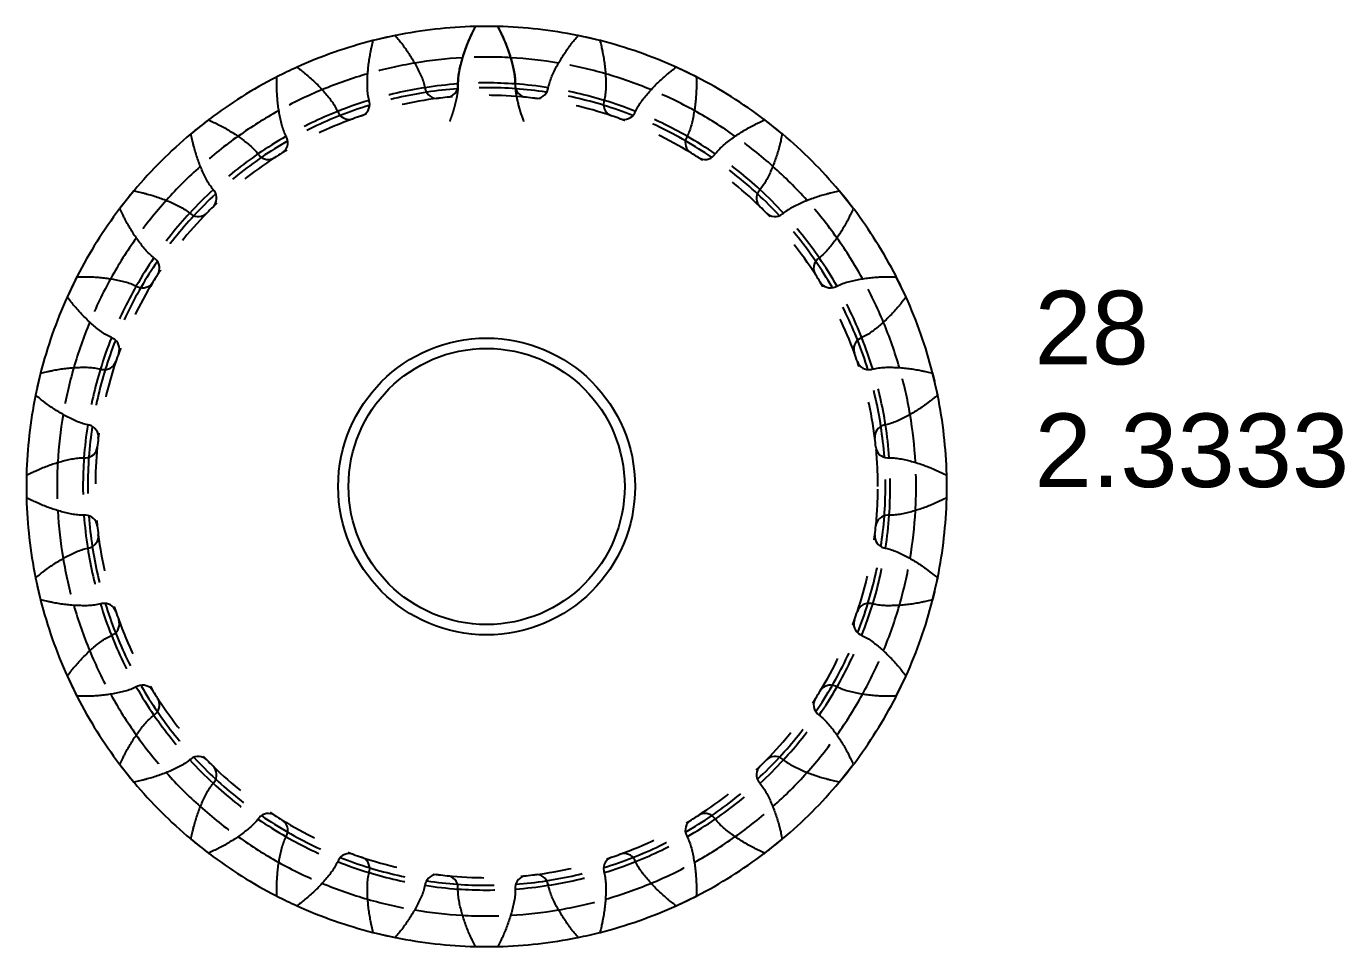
# Model space of a CAD drawing. Header units: inches. Extents: x 0.9 to 97.5, y -1.2 to 16.7.
# Drawn here: x 15.385 to 18.966, y 4.313 to 6.813 of the extents above; entities that cross this region are included whole.
import ezdxf

# ---------------------------------------------------------------- set-up
doc = ezdxf.new("R2010")
doc.units = ezdxf.units.IN
doc.header["$MEASUREMENT"] = 0
doc.linetypes.add('HIDDEN', pattern=[0.2, 0.1, -0.1])
doc.layers.add('DEFAULT_2', color=8, linetype='HIDDEN')
doc.styles.get("Standard").update_dxf_attribs({"font": 'arial.ttf'})

msp = doc.modelspace()

# ---------------------------------------------------------------- linework, layer by layer
at = {"color": 7, "linetype": 'Continuous'}
for p, q in [((16.3869, 6.7881), (16.3276, 6.7745)), ((16.9431, 6.7745), (16.8837, 6.7881)), ((17.2049, 6.6756), (17.1501, 6.7021)), ((15.88, 6.559), (15.8324, 6.521)), ((17.4383, 6.521), (17.3906, 6.559)), ((15.6773, 6.3659), (15.6393, 6.3183)), ((17.6313, 6.3183), (17.5933, 6.3659)), ((15.5227, 6.1326), (15.4962, 6.0777)), ((17.7744, 6.0777), (17.748, 6.1326)), ((15.4238, 5.8707), (15.4102, 5.8114)), ((17.8604, 5.8114), (17.8468, 5.8707)), ((15.3857, 5.5934), (15.3857, 5.5325)), ((17.8849, 5.5325), (17.8849, 5.5934)), ((15.4102, 5.3146), (15.4238, 5.2552)), ((17.8468, 5.2552), (17.8604, 5.3146)), ((15.4962, 5.0482), (15.5227, 4.9934)), ((17.748, 4.9934), (17.7744, 5.0482)), ((15.6393, 4.8077), (15.6773, 4.76)), ((17.5933, 4.76), (17.6313, 4.8077)), ((15.8324, 4.605), (15.88, 4.567)), ((17.3906, 4.567), (17.4383, 4.605)), ((17.1501, 4.4239), (17.2049, 4.4503)), ((16.3276, 4.3515), (16.3869, 4.3379)), ((16.6049, 4.3134), (16.6658, 4.3134))]:
    msp.add_line(p, q, dxfattribs=at)
for radius in [0.4031, 0.375]:
    msp.add_circle((16.6353, 5.563), radius, dxfattribs=at)
at = {"color": 40, "linetype": 'Continuous'}
for radius, start, end in [(1.25, 91.445, 101.3867), (1.25, 78.6133, 88.555), (1.25, 104.3104, 114.3181), (1.25, 65.6819, 75.6896), (1.1667, 93.2589, 99.6216), (1.1667, 80.3784, 86.7411), (1.25, 117.182, 127.0957), (1.1667, 106.0719, 112.4644), (1.1667, 67.5356, 73.9281), (1.25, 52.9043, 62.818), (1.0963, 94.0811, 98.7875), (1.0833, 94.2005, 98.5958), (1.0963, 81.2125, 85.9189), (1.0833, 81.4042, 85.7995), (1.0963, 106.9297, 111.6325), (1.0833, 107.1185, 111.5137), (1.0833, 68.4863, 72.8815), (1.0963, 68.3675, 73.0703), (1.1667, 118.973, 125.3209), (1.1667, 54.6791, 61.027), (1.25, 129.997, 140.003), (1.25, 39.997, 50.003), (1.0963, 119.7925, 124.4974), (1.0833, 119.9148, 124.31), (1.0833, 55.69, 60.0852), (1.0963, 55.5026, 60.2075), (1.1667, 131.802, 138.198), (1.1667, 41.802, 48.198), (1.0963, 132.6507, 137.3493), (1.0833, 132.8328, 137.228), (1.0833, 42.772, 47.1672), (1.0963, 42.6507, 47.3493), (1.25, 142.9043, 152.818), (1.25, 27.182, 37.0957), (1.1667, 144.6791, 151.027), (1.1667, 28.973, 35.3209), (1.0963, 145.5026, 150.2075), (1.0833, 145.6291, 150.0243), (1.0833, 29.9757, 34.3709), (1.0963, 29.7925, 34.4974), (1.25, 155.6819, 165.6896), (1.25, 14.3104, 24.3181), (1.1667, 157.5356, 163.9281), (1.1667, 16.0719, 22.4644), (1.0963, 158.3675, 163.0703), (1.0833, 158.5471, 162.9423), (1.0833, 17.0577, 21.4529), (1.0963, 16.9297, 21.6325), (1.25, 168.6133, 178.555), (1.25, 1.445, 11.3867), (1.1667, 170.3784, 176.7411), (1.0963, 171.2125, 175.9189), (1.0963, 4.0811, 8.7875), (1.1667, 3.2588, 9.6216), (1.0833, 171.3434, 175.7386), (1.0833, 4.2614, 8.6566), (1.25, 181.445, 191.3867), (1.25, 348.6133, 358.555), (1.1667, 183.2589, 189.6216), (1.0963, 184.0811, 188.7875), (1.0833, 184.2614, 188.6566), (1.0833, 351.3434, 355.7386), (1.0963, 351.2125, 355.9189), (1.1667, 350.3784, 356.7411), (1.25, 194.3104, 204.3181), (1.1667, 196.0719, 202.4644), (1.0963, 196.9297, 201.6325), (1.0833, 197.0577, 201.4529), (1.0833, 338.5471, 342.9423), (1.0963, 338.3675, 343.0703), (1.1667, 337.5356, 343.9281), (1.25, 335.6819, 345.6896), (1.0963, 209.7925, 214.4974), (1.0833, 209.9757, 214.3709), (1.0833, 325.6291, 330.0243), (1.0963, 325.5026, 330.2075), (1.25, 207.182, 217.0957), (1.1667, 208.973, 215.3209), (1.1667, 324.6791, 331.027), (1.25, 322.9043, 332.818), (1.0963, 222.6507, 227.3493), (1.0833, 222.772, 227.1672), (1.0833, 312.8328, 317.228), (1.0963, 312.6507, 317.3493), (1.1667, 221.802, 228.198), (1.1667, 311.802, 318.198), (1.25, 219.997, 230.003), (1.25, 309.997, 320.003), (1.0963, 235.5026, 240.2075), (1.0833, 235.69, 240.0852), (1.0833, 299.9148, 304.31), (1.0963, 299.7925, 304.4974), (1.1667, 234.6791, 241.027), (1.1667, 298.973, 305.3209), (1.25, 232.9043, 242.818), (1.0833, 248.4863, 252.8815), (1.0833, 287.1185, 291.5137), (1.25, 297.182, 307.0957), (1.0963, 248.3675, 253.0703), (1.0963, 286.9297, 291.6325), (1.1667, 247.5356, 253.9281), (1.0963, 261.2125, 265.9189), (1.0833, 261.4042, 265.7995), (1.0963, 274.0811, 278.7875), (1.0833, 274.2005, 278.5958), (1.1667, 286.0719, 292.4644), (1.25, 245.6819, 255.6896), (1.1667, 260.3784, 266.7411), (1.1667, 273.2589, 279.6216), (1.25, 284.3104, 294.3181), (1.25, 258.6133, 268.555), (1.25, 271.445, 281.3867)]:
    msp.add_arc((16.6353, 5.563), radius, start, end, dxfattribs=at)
at = {"color": 7, "linetype": 'Continuous'}
for centre, radius, start, end in [((16.6353, 5.563), 1.25, 88.6038, 91.3962), ((16.6353, 5.563), 1.25, 101.461, 104.2533), ((16.6353, 5.563), 1.25, 75.7467, 78.539), ((16.6353, 5.563), 1.25, 114.3181, 117.1104), ((16.6353, 5.563), 1.25, 62.8896, 65.6819), ((16.5004, 6.6498), 0.0325, 194.1062, 277.0739), ((16.525, 6.6526), 0.0325, 275.7832, 358.751), ((16.7457, 6.6526), 0.0325, 181.249, 264.2168), ((16.7702, 6.6498), 0.0325, 262.9261, 345.8938), ((16.2853, 6.6007), 0.0325, 288.6404, 11.6081), ((16.6353, 5.563), 1.0627, 95.7832, 97.0739), ((16.6353, 5.563), 1.0627, 82.9261, 84.2168), ((16.9854, 6.6007), 0.0325, 168.3919, 251.3596), ((16.6353, 5.563), 1.25, 127.1753, 129.9676), ((16.262, 6.5926), 0.0325, 206.9633, 289.9311), ((16.6353, 5.563), 1.0627, 108.6404, 109.9311), ((16.6353, 5.563), 1.0627, 70.0689, 71.3596), ((17.0086, 6.5926), 0.0325, 250.0689, 333.0367), ((16.6353, 5.563), 1.25, 50.0324, 52.8247), ((16.0631, 6.4968), 0.0325, 301.4975, 24.4652), ((17.2075, 6.4968), 0.0325, 155.5348, 238.5025), ((16.0422, 6.4837), 0.0325, 219.8205, 302.7882), ((16.6353, 5.563), 1.0627, 121.4975, 122.7882), ((16.6353, 5.563), 1.0627, 57.2118, 58.5025), ((17.2284, 6.4837), 0.0325, 237.2118, 320.1795), ((16.6353, 5.563), 1.25, 140.0324, 142.8247), ((15.8697, 6.3461), 0.0325, 314.3547, 37.3224), ((17.4009, 6.3461), 0.0325, 142.6776, 225.6453), ((16.6353, 5.563), 1.25, 37.1753, 39.9676), ((15.8522, 6.3286), 0.0325, 232.6776, 315.6453), ((16.6353, 5.563), 1.0627, 134.3547, 135.6453), ((16.6353, 5.563), 1.0627, 44.3547, 45.6453), ((17.4184, 6.3286), 0.0325, 224.3547, 307.3224), ((15.7146, 6.1561), 0.0325, 327.2118, 50.1795), ((17.556, 6.1561), 0.0325, 129.8205, 212.7882), ((16.6353, 5.563), 1.25, 152.8896, 155.6819), ((16.6353, 5.563), 1.0627, 147.2118, 148.5025), ((16.6353, 5.563), 1.0627, 31.4975, 32.7882), ((16.6353, 5.563), 1.25, 24.3181, 27.1104), ((15.7015, 6.1352), 0.0325, 245.5348, 328.5025), ((17.5691, 6.1352), 0.0325, 211.4975, 294.4652), ((15.6057, 5.9363), 0.0325, 340.0689, 63.0367), ((17.6649, 5.9363), 0.0325, 116.9633, 199.9311), ((16.6353, 5.563), 1.0627, 160.0689, 161.3596), ((16.6353, 5.563), 1.0627, 18.6404, 19.9311), ((15.5976, 5.913), 0.0325, 258.3919, 341.3596), ((17.673, 5.913), 0.0325, 198.6404, 281.6081), ((16.6353, 5.563), 1.25, 165.7467, 168.539), ((16.6353, 5.563), 1.25, 11.461, 14.2533), ((15.5485, 5.6979), 0.0325, 352.9261, 75.8938), ((17.7221, 5.6979), 0.0325, 104.1062, 187.0739), ((16.6353, 5.563), 1.0627, 172.9261, 174.2168), ((16.6353, 5.563), 1.0627, 5.7832, 7.0739), ((15.5457, 5.6733), 0.0325, 271.249, 354.2168), ((17.7249, 5.6733), 0.0325, 185.7832, 268.751), ((16.6353, 5.563), 1.25, 178.6038, 181.3962), ((16.6353, 5.563), 1.25, 358.6038, 1.3962), ((15.5457, 5.4526), 0.0325, 5.7832, 88.751), ((17.7249, 5.4526), 0.0325, 91.249, 174.2168), ((16.6353, 5.563), 1.0627, 185.7832, 187.0739), ((16.6353, 5.563), 1.0627, 352.9261, 354.2168), ((15.5485, 5.4281), 0.0325, 284.1062, 7.0739), ((17.7221, 5.4281), 0.0325, 172.9261, 255.8938), ((16.6353, 5.563), 1.25, 191.461, 194.2533), ((16.6353, 5.563), 1.25, 345.7467, 348.539), ((15.5976, 5.2129), 0.0325, 18.6404, 101.6081), ((17.673, 5.2129), 0.0325, 78.3919, 161.3596), ((15.6057, 5.1897), 0.0325, 296.9633, 19.9311), ((16.6353, 5.563), 1.0627, 198.6404, 199.9311), ((17.6649, 5.1897), 0.0325, 160.0689, 243.0367), ((16.6353, 5.563), 1.0627, 340.0689, 341.3596), ((16.6353, 5.563), 1.25, 204.3181, 207.1104), ((15.7015, 4.9908), 0.0325, 31.4975, 114.4652), ((17.5691, 4.9908), 0.0325, 65.5348, 148.5025), ((16.6353, 5.563), 1.25, 332.8896, 335.6819), ((16.6353, 5.563), 1.0627, 211.4975, 212.7882), ((15.7146, 4.9699), 0.0325, 309.8205, 32.7882), ((17.556, 4.9699), 0.0325, 147.2118, 230.1795), ((16.6353, 5.563), 1.0627, 327.2118, 328.5025), ((16.6353, 5.563), 1.25, 217.1753, 219.9676), ((15.8522, 4.7974), 0.0325, 44.3547, 127.3224), ((16.6353, 5.563), 1.0627, 224.3547, 225.6453), ((15.8697, 4.7799), 0.0325, 322.6776, 45.6453), ((17.4009, 4.7799), 0.0325, 134.3547, 217.3224), ((16.6353, 5.563), 1.0627, 314.3547, 315.6453), ((17.4184, 4.7974), 0.0325, 52.6776, 135.6453), ((16.6353, 5.563), 1.25, 320.0324, 322.8247), ((16.0422, 4.6423), 0.0325, 57.2118, 140.1795), ((16.6353, 5.563), 1.0627, 237.2118, 238.5025), ((16.0631, 4.6292), 0.0325, 335.5348, 58.5025), ((17.2075, 4.6292), 0.0325, 121.4975, 204.4652), ((16.6353, 5.563), 1.0627, 301.4975, 302.7882), ((17.2284, 4.6423), 0.0325, 39.8205, 122.7882), ((16.6353, 5.563), 1.25, 230.0324, 232.8247), ((16.6353, 5.563), 1.25, 307.1753, 309.9676), ((16.262, 4.5334), 0.0325, 70.0689, 153.0367), ((16.6353, 5.563), 1.0627, 250.0689, 251.3596), ((16.2853, 4.5253), 0.0325, 348.3919, 71.3596), ((16.9854, 4.5253), 0.0325, 108.6404, 191.6081), ((16.6353, 5.563), 1.0627, 288.6404, 289.9311), ((17.0086, 4.5334), 0.0325, 26.9633, 109.9311), ((16.5004, 4.4762), 0.0325, 82.9261, 165.8938), ((16.6353, 5.563), 1.0627, 262.9261, 264.2168), ((16.525, 4.4734), 0.0325, 1.249, 84.2168), ((16.7457, 4.4734), 0.0325, 95.7832, 178.751), ((16.6353, 5.563), 1.0627, 275.7832, 277.0739), ((16.7702, 4.4762), 0.0325, 14.1062, 97.0739), ((16.6353, 5.563), 1.25, 242.8896, 245.6819), ((16.6353, 5.563), 1.25, 294.3181, 297.1104), ((16.6353, 5.563), 1.25, 255.7467, 258.539), ((16.6353, 5.563), 1.25, 281.461, 284.2533), ((16.6353, 5.563), 1.25, 268.6038, 271.3962)]:
    msp.add_arc(centre, radius, start, end, dxfattribs=at)
for points, start_tangent, end_tangent in [([(16.5945, 6.7915), (16.5975, 6.7979), (16.6049, 6.8126)], (0.00499, 0.010672), (0.005397, 0.010471)), ([(16.6658, 6.8126), (16.6731, 6.7979), (16.6762, 6.7915)], (0.005397, -0.010471), (0.00499, -0.010672)), ([(16.3221, 6.7516), (16.3237, 6.7585), (16.3276, 6.7745)], (0.00249, 0.011515), (0.002932, 0.01141)), ([(16.3869, 6.7881), (16.3974, 6.7754), (16.4018, 6.7698)], (0.007592, -0.009007), (0.007239, -0.009294)), ([(16.4018, 6.7698), (16.4075, 6.7624), (16.4171, 6.7491), (16.4263, 6.7354), (16.435, 6.7215), (16.4431, 6.7072), (16.4507, 6.6926), (16.4577, 6.6777), (16.4635, 6.6623), (16.4678, 6.6464), (16.4689, 6.6419)], (0.044721, -0.057415), (0.017749, -0.070629)), ([(16.5575, 6.6519), (16.5575, 6.6565), (16.5582, 6.673), (16.5605, 6.6892), (16.5639, 6.7053), (16.5681, 6.7212), (16.5728, 6.737), (16.5782, 6.7525), (16.5841, 6.7679), (16.5906, 6.783), (16.5945, 6.7915)], (0.001587, 0.072808), (0.030823, 0.065927)), ([(16.6762, 6.7915), (16.6801, 6.783), (16.6865, 6.7679), (16.6925, 6.7525), (16.6978, 6.737), (16.7026, 6.7212), (16.7067, 6.7053), (16.7102, 6.6892), (16.7125, 6.673), (16.7131, 6.6565), (16.7132, 6.6519)], (0.030823, -0.065927), (0.001587, -0.072808)), ([(16.8017, 6.6419), (16.8028, 6.6464), (16.8071, 6.6623), (16.8129, 6.6777), (16.8199, 6.6926), (16.8275, 6.7072), (16.8356, 6.7215), (16.8443, 6.7354), (16.8535, 6.7491), (16.8632, 6.7624), (16.8689, 6.7698)], (0.017749, 0.070629), (0.044721, 0.057415)), ([(16.8689, 6.7698), (16.8733, 6.7754), (16.8837, 6.7881)], (0.007239, 0.009294), (0.007592, 0.009007)), ([(16.9431, 6.7745), (16.947, 6.7585), (16.9485, 6.7516)], (0.002932, -0.01141), (0.00249, -0.011515)), ([(16.3171, 6.6072), (16.3162, 6.6118), (16.3131, 6.628), (16.3117, 6.6443), (16.3115, 6.6608), (16.312, 6.6772), (16.3132, 6.6936), (16.3149, 6.71), (16.3173, 6.7263), (16.3202, 6.7424), (16.3221, 6.7516)], (-0.014654, 0.071336), (0.015381, 0.071133)), ([(16.9485, 6.7516), (16.9504, 6.7424), (16.9534, 6.7263), (16.9557, 6.71), (16.9575, 6.6936), (16.9586, 6.6772), (16.9591, 6.6608), (16.9589, 6.6443), (16.9575, 6.628), (16.9545, 6.6118), (16.9535, 6.6072)], (0.015381, -0.071133), (-0.014654, -0.071336)), ([(16.1206, 6.7021), (16.1336, 6.692), (16.1391, 6.6875)], (0.009406, -0.007092), (0.009126, -0.00745)), ([(17.1315, 6.6875), (17.1371, 6.692), (17.1501, 6.7021)], (0.009126, 0.00745), (0.009406, 0.007092)), ([(16.0655, 6.6521), (16.0654, 6.6592), (16.0657, 6.6756)], (-0.000135, 0.01178), (0.00032, 0.011776)), ([(16.1391, 6.6875), (16.1463, 6.6816), (16.1587, 6.6708), (16.1707, 6.6595), (16.1822, 6.6478), (16.1934, 6.6357), (16.204, 6.6232), (16.2141, 6.6102), (16.2232, 6.5965), (16.2309, 6.582), (16.233, 6.5778)], (0.056376, -0.046024), (0.03302, -0.064909)), ([(17.0376, 6.5778), (17.0397, 6.582), (17.0474, 6.5965), (17.0565, 6.6102), (17.0666, 6.6232), (17.0773, 6.6357), (17.0884, 6.6478), (17.1, 6.6595), (17.112, 6.6708), (17.1243, 6.6816), (17.1315, 6.6875)], (0.03302, 0.064909), (0.056376, 0.046024)), ([(17.2049, 6.6756), (17.2052, 6.6592), (17.2051, 6.6521)], (0.00032, -0.011776), (-0.000135, -0.01178)), ([(16.0927, 6.5103), (16.0908, 6.5145), (16.0842, 6.5296), (16.0792, 6.5452), (16.0754, 6.5612), (16.0722, 6.5774), (16.0696, 6.5936), (16.0677, 6.6099), (16.0664, 6.6263), (16.0657, 6.6428), (16.0655, 6.6521)], (-0.03016, 0.066286), (-0.000834, 0.072772)), ([(17.2051, 6.6521), (17.205, 6.6428), (17.2042, 6.6263), (17.2029, 6.6099), (17.201, 6.5936), (17.1984, 6.5774), (17.1953, 6.5612), (17.1914, 6.5452), (17.1864, 6.5296), (17.1799, 6.5145), (17.1779, 6.5103)], (-0.000834, -0.072772), (-0.03016, -0.066286)), ([(15.88, 6.559), (15.8949, 6.5521), (15.9013, 6.5489)], (0.010748, -0.004821), (0.010555, -0.005233)), ([(17.3693, 6.5489), (17.3757, 6.5521), (17.3906, 6.559)], (0.010555, 0.005233), (0.010748, 0.004821)), ([(15.8374, 6.498), (15.8358, 6.5049), (15.8324, 6.521)], (-0.002753, 0.011455), (-0.002309, 0.011552)), ([(15.9013, 6.5489), (15.9096, 6.5447), (15.9241, 6.5369), (15.9383, 6.5286), (15.9522, 6.5198), (15.9657, 6.5105), (15.9789, 6.5006), (15.9916, 6.4902), (16.0036, 6.4789), (16.0143, 6.4664), (16.0173, 6.4629)], (0.065204, -0.032326), (0.046636, -0.055934)), ([(17.2533, 6.4629), (17.2563, 6.4664), (17.2671, 6.4789), (17.279, 6.4902), (17.2917, 6.5006), (17.3049, 6.5105), (17.3184, 6.5198), (17.3323, 6.5286), (17.3465, 6.5369), (17.361, 6.5447), (17.3693, 6.5489)], (0.046636, 0.055934), (0.065204, 0.032326)), ([(17.4383, 6.521), (17.4348, 6.5049), (17.4332, 6.498)], (-0.002309, -0.011552), (-0.002753, -0.011455)), ([(15.8955, 6.3658), (15.8927, 6.3695), (15.8829, 6.3827), (15.8746, 6.3969), (15.8673, 6.4116), (15.8606, 6.4266), (15.8545, 6.4419), (15.849, 6.4574), (15.844, 6.4731), (15.8397, 6.4889), (15.8374, 6.498)], (-0.044154, 0.057913), (-0.017006, 0.070762)), ([(17.4332, 6.498), (17.431, 6.4889), (17.4266, 6.4731), (17.4217, 6.4574), (17.4161, 6.4419), (17.41, 6.4266), (17.4033, 6.4116), (17.3961, 6.3969), (17.3877, 6.3827), (17.3779, 6.3695), (17.3751, 6.3658)], (-0.017006, -0.070762), (-0.044154, -0.057913)), ([(15.6773, 6.3659), (15.6934, 6.3625), (15.7003, 6.3609)], (0.011552, -0.002309), (0.011455, -0.002753)), ([(15.7003, 6.3609), (15.7094, 6.3586), (15.7252, 6.3543), (15.7409, 6.3493), (15.7564, 6.3438), (15.7717, 6.3377), (15.7867, 6.331), (15.8014, 6.3237), (15.8156, 6.3154), (15.8288, 6.3056), (15.8325, 6.3028)], (0.070762, -0.017006), (0.057913, -0.044154)), ([(17.4381, 6.3028), (17.4418, 6.3056), (17.455, 6.3154), (17.4692, 6.3237), (17.4839, 6.331), (17.4989, 6.3377), (17.5142, 6.3438), (17.5297, 6.3493), (17.5454, 6.3543), (17.5613, 6.3586), (17.5703, 6.3609)], (0.057913, 0.044154), (0.070762, 0.017006)), ([(17.5703, 6.3609), (17.5772, 6.3625), (17.5933, 6.3659)], (0.011455, 0.002753), (0.011552, 0.002309)), ([(15.6494, 6.297), (15.6463, 6.3034), (15.6393, 6.3183)], (-0.005233, 0.010555), (-0.004821, 0.010748)), ([(17.6313, 6.3183), (17.6244, 6.3034), (17.6213, 6.297)], (-0.004821, -0.010748), (-0.005233, -0.010555)), ([(15.7354, 6.181), (15.7319, 6.184), (15.7194, 6.1947), (15.7081, 6.2067), (15.6977, 6.2194), (15.6878, 6.2326), (15.6785, 6.2461), (15.6697, 6.26), (15.6614, 6.2742), (15.6536, 6.2887), (15.6494, 6.297)], (-0.055934, 0.046636), (-0.032326, 0.065204)), ([(17.6213, 6.297), (17.617, 6.2887), (17.6093, 6.2742), (17.601, 6.26), (17.5921, 6.2461), (17.5828, 6.2326), (17.5729, 6.2194), (17.5625, 6.2067), (17.5512, 6.1947), (17.5388, 6.184), (17.5352, 6.181)], (-0.032326, -0.065204), (-0.055934, -0.046636)), ([(15.5227, 6.1326), (15.5391, 6.1329), (15.5462, 6.1328)], (0.011776, 0.00032), (0.01178, -0.000135)), ([(15.5462, 6.1328), (15.5555, 6.1326), (15.572, 6.1319), (15.5884, 6.1306), (15.6047, 6.1287), (15.6209, 6.1261), (15.6371, 6.1229), (15.6531, 6.1191), (15.6687, 6.1141), (15.6838, 6.1075), (15.688, 6.1056)], (0.072772, -0.000834), (0.066286, -0.03016)), ([(17.5826, 6.1056), (17.5868, 6.1075), (17.6019, 6.1141), (17.6176, 6.1191), (17.6336, 6.1229), (17.6497, 6.1261), (17.6659, 6.1287), (17.6823, 6.1306), (17.6987, 6.1319), (17.7151, 6.1326), (17.7244, 6.1328)], (0.066286, 0.03016), (0.072772, 0.000834)), ([(17.7244, 6.1328), (17.7315, 6.1329), (17.748, 6.1326)], (0.01178, 0.000135), (0.011776, -0.00032)), ([(15.5108, 6.0592), (15.5063, 6.0647), (15.4962, 6.0777)], (-0.00745, 0.009126), (-0.007092, 0.009406)), ([(15.6205, 5.9653), (15.6163, 5.9674), (15.6018, 5.9751), (15.5881, 5.9842), (15.5751, 5.9943), (15.5626, 6.005), (15.5505, 6.0161), (15.5388, 6.0276), (15.5275, 6.0396), (15.5167, 6.052), (15.5108, 6.0592)], (-0.064909, 0.03302), (-0.046024, 0.056376)), ([(17.7599, 6.0592), (17.7539, 6.052), (17.7431, 6.0396), (17.7318, 6.0276), (17.7202, 6.0161), (17.708, 6.005), (17.6955, 5.9943), (17.6825, 5.9842), (17.6688, 5.9751), (17.6543, 5.9674), (17.6501, 5.9653)], (-0.046024, -0.056376), (-0.064909, -0.03302)), ([(17.7744, 6.0777), (17.7643, 6.0647), (17.7599, 6.0592)], (-0.007092, -0.009406), (-0.00745, -0.009126)), ([(15.4238, 5.8707), (15.4398, 5.8746), (15.4467, 5.8762)], (0.01141, 0.002932), (0.011515, 0.00249)), ([(15.4467, 5.8762), (15.4559, 5.8781), (15.472, 5.881), (15.4883, 5.8834), (15.5047, 5.8852), (15.5211, 5.8863), (15.5375, 5.8868), (15.554, 5.8866), (15.5703, 5.8852), (15.5865, 5.8822), (15.5911, 5.8812)], (0.071133, 0.015381), (0.071336, -0.014654)), ([(17.6796, 5.8812), (17.6841, 5.8822), (17.7003, 5.8852), (17.7167, 5.8866), (17.7331, 5.8868), (17.7496, 5.8863), (17.766, 5.8852), (17.7823, 5.8834), (17.7986, 5.881), (17.8148, 5.8781), (17.8239, 5.8762)], (0.071336, 0.014654), (0.071133, -0.015381)), ([(17.8239, 5.8762), (17.8309, 5.8746), (17.8468, 5.8707)], (0.011515, -0.00249), (0.01141, -0.002932)), ([(15.4285, 5.7965), (15.423, 5.8009), (15.4102, 5.8114)], (-0.009294, 0.007239), (-0.009007, 0.007592)), ([(17.8604, 5.8114), (17.8477, 5.8009), (17.8421, 5.7965)], (-0.009007, -0.007592), (-0.009294, -0.007239)), ([(15.5564, 5.7294), (15.5519, 5.7305), (15.536, 5.7348), (15.5206, 5.7406), (15.5057, 5.7476), (15.4911, 5.7552), (15.4769, 5.7633), (15.4629, 5.772), (15.4492, 5.7812), (15.4359, 5.7908), (15.4285, 5.7965)], (-0.070629, 0.017749), (-0.057415, 0.044721)), ([(17.8421, 5.7965), (17.8347, 5.7908), (17.8214, 5.7812), (17.8077, 5.772), (17.7938, 5.7633), (17.7795, 5.7552), (17.7649, 5.7476), (17.75, 5.7406), (17.7346, 5.7348), (17.7188, 5.7305), (17.7142, 5.7294)], (-0.057415, -0.044721), (-0.070629, -0.017749)), ([(15.4068, 5.6038), (15.4153, 5.6077), (15.4304, 5.6142), (15.4458, 5.6201), (15.4613, 5.6255), (15.4771, 5.6302), (15.493, 5.6344), (15.5091, 5.6378), (15.5253, 5.6401), (15.5418, 5.6408), (15.5464, 5.6408)], (0.065927, 0.030823), (0.072808, 0.001587)), ([(17.7242, 5.6408), (17.7289, 5.6408), (17.7453, 5.6401), (17.7616, 5.6378), (17.7776, 5.6344), (17.7936, 5.6302), (17.8093, 5.6255), (17.8249, 5.6201), (17.8402, 5.6142), (17.8553, 5.6077), (17.8638, 5.6038)], (0.072808, -0.001587), (0.065927, -0.030823)), ([(15.3857, 5.5934), (15.4004, 5.6008), (15.4068, 5.6038)], (0.010471, 0.005397), (0.010672, 0.00499)), ([(17.8638, 5.6038), (17.8702, 5.6008), (17.8849, 5.5934)], (0.010672, -0.00499), (0.010471, -0.005397)), ([(15.4068, 5.5221), (15.4004, 5.5252), (15.3857, 5.5325)], (-0.010672, 0.00499), (-0.010471, 0.005397)), ([(15.5464, 5.4851), (15.5418, 5.4852), (15.5253, 5.4858), (15.5091, 5.4881), (15.493, 5.4916), (15.4771, 5.4957), (15.4613, 5.5005), (15.4458, 5.5058), (15.4304, 5.5118), (15.4153, 5.5183), (15.4068, 5.5221)], (-0.072808, 0.001587), (-0.065927, 0.030823)), ([(17.8638, 5.5221), (17.8553, 5.5183), (17.8402, 5.5118), (17.8249, 5.5058), (17.8093, 5.5005), (17.7936, 5.4957), (17.7776, 5.4916), (17.7616, 5.4881), (17.7453, 5.4858), (17.7289, 5.4852), (17.7242, 5.4851)], (-0.065927, -0.030823), (-0.072808, -0.001587)), ([(17.8849, 5.5325), (17.8702, 5.5252), (17.8638, 5.5221)], (-0.010471, -0.005397), (-0.010672, -0.00499)), ([(15.4285, 5.3295), (15.4359, 5.3351), (15.4492, 5.3448), (15.4629, 5.354), (15.4769, 5.3627), (15.4911, 5.3708), (15.5057, 5.3784), (15.5206, 5.3854), (15.536, 5.3912), (15.5519, 5.3955), (15.5564, 5.3966)], (0.057415, 0.044721), (0.070629, 0.017749)), ([(17.7142, 5.3966), (17.7188, 5.3955), (17.7346, 5.3912), (17.75, 5.3854), (17.7649, 5.3784), (17.7795, 5.3708), (17.7938, 5.3627), (17.8077, 5.354), (17.8214, 5.3448), (17.8347, 5.3351), (17.8421, 5.3295)], (0.070629, -0.017749), (0.057415, -0.044721)), ([(15.4102, 5.3146), (15.423, 5.325), (15.4285, 5.3295)], (0.009007, 0.007592), (0.009294, 0.007239)), ([(17.8421, 5.3295), (17.8477, 5.325), (17.8604, 5.3146)], (0.009294, -0.007239), (0.009007, -0.007592)), ([(15.4467, 5.2498), (15.4398, 5.2513), (15.4238, 5.2552)], (-0.011515, 0.00249), (-0.01141, 0.002932)), ([(15.5911, 5.2448), (15.5865, 5.2438), (15.5703, 5.2408), (15.554, 5.2394), (15.5375, 5.2392), (15.5211, 5.2397), (15.5047, 5.2408), (15.4883, 5.2426), (15.472, 5.245), (15.4559, 5.2479), (15.4467, 5.2498)], (-0.071336, -0.014654), (-0.071133, 0.015381)), ([(17.8239, 5.2498), (17.8148, 5.2479), (17.7986, 5.245), (17.7823, 5.2426), (17.766, 5.2408), (17.7496, 5.2397), (17.7331, 5.2392), (17.7167, 5.2394), (17.7003, 5.2408), (17.6841, 5.2438), (17.6796, 5.2448)], (-0.071133, -0.015381), (-0.071336, 0.014654)), ([(17.8468, 5.2552), (17.8309, 5.2513), (17.8239, 5.2498)], (-0.01141, -0.002932), (-0.011515, -0.00249)), ([(15.5108, 5.0668), (15.5167, 5.074), (15.5275, 5.0863), (15.5388, 5.0983), (15.5505, 5.1099), (15.5626, 5.121), (15.5751, 5.1317), (15.5881, 5.1418), (15.6018, 5.1509), (15.6163, 5.1586), (15.6205, 5.1607)], (0.046024, 0.056376), (0.064909, 0.03302)), ([(17.6501, 5.1607), (17.6543, 5.1586), (17.6688, 5.1509), (17.6825, 5.1418), (17.6955, 5.1317), (17.708, 5.121), (17.7202, 5.1099), (17.7318, 5.0983), (17.7431, 5.0863), (17.7539, 5.074), (17.7599, 5.0668)], (0.064909, -0.03302), (0.046024, -0.056376)), ([(15.4962, 5.0482), (15.5063, 5.0612), (15.5108, 5.0668)], (0.007092, 0.009406), (0.00745, 0.009126)), ([(17.7599, 5.0668), (17.7643, 5.0612), (17.7744, 5.0482)], (0.00745, -0.009126), (0.007092, -0.009406)), ([(15.688, 5.0204), (15.6838, 5.0184), (15.6687, 5.0119), (15.6531, 5.0069), (15.6371, 5.003), (15.6209, 4.9999), (15.6047, 4.9973), (15.5884, 4.9954), (15.572, 4.9941), (15.5555, 4.9933), (15.5462, 4.9932)], (-0.066286, -0.03016), (-0.072772, -0.000834)), ([(17.7244, 4.9932), (17.7151, 4.9933), (17.6987, 4.9941), (17.6823, 4.9954), (17.6659, 4.9973), (17.6497, 4.9999), (17.6336, 5.003), (17.6176, 5.0069), (17.6019, 5.0119), (17.5868, 5.0184), (17.5826, 5.0204)], (-0.072772, 0.000834), (-0.066286, 0.03016)), ([(15.5462, 4.9932), (15.5391, 4.9931), (15.5227, 4.9934)], (-0.01178, -0.000135), (-0.011776, 0.00032)), ([(17.748, 4.9934), (17.7315, 4.9931), (17.7244, 4.9932)], (-0.011776, -0.00032), (-0.01178, 0.000135)), ([(15.6494, 4.829), (15.6536, 4.8373), (15.6614, 4.8518), (15.6697, 4.866), (15.6785, 4.8799), (15.6878, 4.8934), (15.6977, 4.9066), (15.7081, 4.9193), (15.7194, 4.9312), (15.7319, 4.942), (15.7354, 4.945)], (0.032326, 0.065204), (0.055934, 0.046636)), ([(17.5352, 4.945), (17.5388, 4.942), (17.5512, 4.9312), (17.5625, 4.9193), (17.5729, 4.9066), (17.5828, 4.8934), (17.5921, 4.8799), (17.601, 4.866), (17.6093, 4.8518), (17.617, 4.8373), (17.6213, 4.829)], (0.055934, -0.046636), (0.032326, -0.065204)), ([(15.6393, 4.8077), (15.6463, 4.8226), (15.6494, 4.829)], (0.004821, 0.010748), (0.005233, 0.010555)), ([(15.8325, 4.8232), (15.8288, 4.8204), (15.8156, 4.8106), (15.8014, 4.8022), (15.7867, 4.795), (15.7717, 4.7883), (15.7564, 4.7822), (15.7409, 4.7766), (15.7252, 4.7717), (15.7094, 4.7674), (15.7003, 4.7651)], (-0.057913, -0.044154), (-0.070762, -0.017006)), ([(17.5703, 4.7651), (17.5613, 4.7674), (17.5454, 4.7717), (17.5297, 4.7766), (17.5142, 4.7822), (17.4989, 4.7883), (17.4839, 4.795), (17.4692, 4.8022), (17.455, 4.8106), (17.4418, 4.8204), (17.4381, 4.8232)], (-0.070762, 0.017006), (-0.057913, 0.044154)), ([(17.6213, 4.829), (17.6244, 4.8226), (17.6313, 4.8077)], (0.005233, -0.010555), (0.004821, -0.010748)), ([(15.7003, 4.7651), (15.6934, 4.7635), (15.6773, 4.76)], (-0.011455, -0.002753), (-0.011552, -0.002309)), ([(17.5933, 4.76), (17.5772, 4.7635), (17.5703, 4.7651)], (-0.011552, 0.002309), (-0.011455, 0.002753)), ([(15.8374, 4.628), (15.8397, 4.637), (15.844, 4.6529), (15.849, 4.6686), (15.8545, 4.6841), (15.8606, 4.6994), (15.8673, 4.7144), (15.8746, 4.7291), (15.8829, 4.7433), (15.8927, 4.7565), (15.8955, 4.7602)], (0.017006, 0.070762), (0.044154, 0.057913)), ([(17.3751, 4.7602), (17.3779, 4.7565), (17.3877, 4.7433), (17.3961, 4.7291), (17.4033, 4.7144), (17.41, 4.6994), (17.4161, 4.6841), (17.4217, 4.6686), (17.4266, 4.6529), (17.431, 4.637), (17.4332, 4.628)], (0.044154, -0.057913), (0.017006, -0.070762)), ([(16.0173, 4.6631), (16.0143, 4.6595), (16.0036, 4.6471), (15.9916, 4.6358), (15.9789, 4.6254), (15.9657, 4.6155), (15.9522, 4.6062), (15.9383, 4.5973), (15.9241, 4.589), (15.9096, 4.5813), (15.9013, 4.577)], (-0.046636, -0.055934), (-0.065204, -0.032326)), ([(17.3693, 4.577), (17.361, 4.5813), (17.3465, 4.589), (17.3323, 4.5973), (17.3184, 4.6062), (17.3049, 4.6155), (17.2917, 4.6254), (17.279, 4.6358), (17.2671, 4.6471), (17.2563, 4.6595), (17.2533, 4.6631)], (-0.065204, 0.032326), (-0.046636, 0.055934)), ([(15.8324, 4.605), (15.8358, 4.6211), (15.8374, 4.628)], (0.002309, 0.011552), (0.002753, 0.011455)), ([(17.4332, 4.628), (17.4348, 4.6211), (17.4383, 4.605)], (0.002753, -0.011455), (0.002309, -0.011552)), ([(16.0655, 4.4739), (16.0657, 4.4832), (16.0664, 4.4996), (16.0677, 4.516), (16.0696, 4.5324), (16.0722, 4.5486), (16.0754, 4.5648), (16.0792, 4.5807), (16.0842, 4.5964), (16.0908, 4.6115), (16.0927, 4.6157)], (0.000834, 0.072772), (0.03016, 0.066286)), ([(17.1779, 4.6157), (17.1799, 4.6115), (17.1864, 4.5964), (17.1914, 4.5807), (17.1953, 4.5648), (17.1984, 4.5486), (17.201, 4.5324), (17.2029, 4.516), (17.2042, 4.4996), (17.205, 4.4832), (17.2051, 4.4739)], (0.03016, -0.066286), (0.000834, -0.072772)), ([(15.9013, 4.577), (15.8949, 4.5739), (15.88, 4.567)], (-0.010555, -0.005233), (-0.010748, -0.004821)), ([(16.233, 4.5482), (16.2309, 4.544), (16.2232, 4.5295), (16.2141, 4.5158), (16.204, 4.5028), (16.1934, 4.4903), (16.1822, 4.4781), (16.1707, 4.4665), (16.1587, 4.4552), (16.1463, 4.4444), (16.1391, 4.4384)], (-0.03302, -0.064909), (-0.056376, -0.046024)), ([(17.1315, 4.4384), (17.1243, 4.4444), (17.112, 4.4552), (17.1, 4.4665), (17.0884, 4.4781), (17.0773, 4.4903), (17.0666, 4.5028), (17.0565, 4.5158), (17.0474, 4.5295), (17.0397, 4.544), (17.0376, 4.5482)], (-0.056376, 0.046024), (-0.03302, 0.064909)), ([(17.3906, 4.567), (17.3757, 4.5739), (17.3693, 4.577)], (-0.010748, 0.004821), (-0.010555, 0.005233)), ([(16.3221, 4.3744), (16.3202, 4.3835), (16.3173, 4.3997), (16.3149, 4.416), (16.3132, 4.4323), (16.312, 4.4487), (16.3115, 4.4652), (16.3117, 4.4816), (16.3131, 4.498), (16.3162, 4.5142), (16.3171, 4.5187)], (-0.015381, 0.071133), (0.014654, 0.071336)), ([(16.9535, 4.5187), (16.9545, 4.5142), (16.9575, 4.498), (16.9589, 4.4816), (16.9591, 4.4652), (16.9586, 4.4487), (16.9575, 4.4323), (16.9557, 4.416), (16.9534, 4.3997), (16.9504, 4.3835), (16.9485, 4.3744)], (0.014654, -0.071336), (-0.015381, -0.071133)), ([(16.4689, 4.4841), (16.4678, 4.4796), (16.4635, 4.4637), (16.4577, 4.4483), (16.4507, 4.4334), (16.4431, 4.4188), (16.435, 4.4045), (16.4263, 4.3906), (16.4171, 4.3769), (16.4075, 4.3636), (16.4018, 4.3562)], (-0.017749, -0.070629), (-0.044721, -0.057415)), ([(16.8689, 4.3562), (16.8632, 4.3636), (16.8535, 4.3769), (16.8443, 4.3906), (16.8356, 4.4045), (16.8275, 4.4188), (16.8199, 4.4334), (16.8129, 4.4483), (16.8071, 4.4637), (16.8028, 4.4796), (16.8017, 4.4841)], (-0.044721, 0.057415), (-0.017749, 0.070629)), ([(16.0657, 4.4503), (16.0654, 4.4668), (16.0655, 4.4739)], (-0.00032, 0.011776), (0.000135, 0.01178)), ([(16.5945, 4.3345), (16.5906, 4.343), (16.5841, 4.3581), (16.5782, 4.3734), (16.5728, 4.389), (16.5681, 4.4047), (16.5639, 4.4207), (16.5605, 4.4367), (16.5582, 4.453), (16.5575, 4.4694), (16.5575, 4.4741)], (-0.030823, 0.065927), (-0.001587, 0.072808)), ([(16.7132, 4.4741), (16.7131, 4.4694), (16.7125, 4.453), (16.7102, 4.4367), (16.7067, 4.4207), (16.7026, 4.4047), (16.6978, 4.389), (16.6925, 4.3734), (16.6865, 4.3581), (16.6801, 4.343), (16.6762, 4.3345)], (-0.001587, -0.072808), (-0.030823, -0.065927)), ([(17.2051, 4.4739), (17.2052, 4.4668), (17.2049, 4.4503)], (0.000135, -0.01178), (-0.00032, -0.011776)), ([(16.1391, 4.4384), (16.1336, 4.434), (16.1206, 4.4239)], (-0.009126, -0.00745), (-0.009406, -0.007092)), ([(17.1501, 4.4239), (17.1371, 4.434), (17.1315, 4.4384)], (-0.009406, 0.007092), (-0.009126, 0.00745)), ([(16.3276, 4.3515), (16.3237, 4.3674), (16.3221, 4.3744)], (-0.002932, 0.01141), (-0.00249, 0.011515)), ([(16.9485, 4.3744), (16.947, 4.3674), (16.9431, 4.3515)], (-0.00249, -0.011515), (-0.002932, -0.01141)), ([(16.4018, 4.3562), (16.3974, 4.3506), (16.3869, 4.3379)], (-0.007239, -0.009294), (-0.007592, -0.009007)), ([(16.6049, 4.3134), (16.5975, 4.3281), (16.5945, 4.3345)], (-0.005397, 0.010471), (-0.00499, 0.010672)), ([(16.6762, 4.3345), (16.6731, 4.3281), (16.6658, 4.3134)], (-0.00499, -0.010672), (-0.005397, -0.010471)), ([(16.8837, 4.3379), (16.8733, 4.3506), (16.8689, 4.3562)], (-0.007592, 0.009007), (-0.007239, 0.009294))]:
    msp.add_spline(points, degree=3, dxfattribs=dict(at, start_tangent=start_tangent, end_tangent=end_tangent))
at = {"layer": 'DEFAULT_2', "color": 8, "linetype": 'HIDDEN'}
for radius, start, end in [(1.25, 91.3962, 91.445), (1.25, 88.555, 88.6038), (1.25, 104.2533, 104.3104), (1.25, 101.3867, 101.461), (1.25, 78.539, 78.6133), (1.25, 75.6896, 75.7467), (1.1667, 99.6216, 106.0719), (1.1667, 86.7411, 93.2589), (1.1667, 73.9281, 80.3784), (1.25, 117.1104, 117.182), (1.25, 62.818, 62.8896), (1.1667, 112.4644, 118.973), (1.0963, 98.7875, 106.9297), (1.0833, 98.5958, 107.1185), (1.0627, 84.2168, 95.7832), (1.0833, 85.7995, 94.2005), (1.0963, 85.9189, 94.0811), (1.0833, 72.8815, 81.4042), (1.0963, 73.0703, 81.2125), (1.1667, 61.027, 67.5356), (1.0627, 97.0739, 108.6404), (1.0627, 71.3596, 82.9261), (1.25, 127.0957, 127.1753), (1.0627, 109.9311, 121.4975), (1.0963, 111.6325, 119.7925), (1.0833, 111.5137, 119.9148), (1.0627, 58.5025, 70.0689), (1.0833, 60.0852, 68.4863), (1.0963, 60.2075, 68.3675), (1.25, 52.8247, 52.9043), (1.25, 129.9676, 129.997), (1.25, 50.003, 50.0324), (1.1667, 125.3209, 131.802), (1.1667, 48.198, 54.6791), (1.0627, 122.7882, 134.3547), (1.0963, 124.4974, 132.6507), (1.0833, 124.31, 132.8328), (1.0627, 45.6453, 57.2118), (1.0833, 47.1672, 55.69), (1.0963, 47.3493, 55.5026), (1.25, 140.003, 140.0324), (1.1667, 138.198, 144.6791), (1.1667, 35.3209, 41.802), (1.25, 39.9676, 39.997), (1.25, 142.8247, 142.9043), (1.0963, 137.3493, 145.5026), (1.0627, 135.6453, 147.2118), (1.0627, 32.7882, 44.3547), (1.0963, 34.4974, 42.6507), (1.25, 37.0957, 37.1753), (1.0833, 137.228, 145.6291), (1.0833, 34.3709, 42.772), (1.25, 152.818, 152.8896), (1.1667, 151.027, 157.5356), (1.1667, 22.4644, 28.973), (1.25, 27.1104, 27.182), (1.0963, 150.2075, 158.3675), (1.0833, 150.0243, 158.5471), (1.0627, 148.5025, 160.0689), (1.0627, 19.9311, 31.4975), (1.0833, 21.4529, 29.9757), (1.0963, 21.6325, 29.7925), (1.25, 165.6896, 165.7467), (1.1667, 163.9281, 170.3784), (1.0963, 163.0703, 171.2125), (1.0833, 162.9423, 171.3434), (1.0627, 161.3596, 172.9261), (1.0627, 7.0739, 18.6404), (1.0833, 8.6566, 17.0577), (1.0963, 8.7875, 16.9297), (1.1667, 9.6216, 16.0719), (1.25, 14.2533, 14.3104), (1.25, 168.539, 168.6133), (1.25, 11.3867, 11.461), (1.0627, 174.2168, 185.7832), (1.0627, 0, 5.7832), (1.1667, 176.7411, 183.2589), (1.0963, 175.9189, 184.0811), (1.0833, 175.7386, 184.2614), (1.0833, 355.7386, 4.2614), (1.0963, 355.9189, 4.0811), (1.1667, 356.7411, 3.2588), (1.25, 178.555, 178.6038), (1.25, 1.3962, 1.445), (1.0627, 354.2168, 0), (1.25, 181.3962, 181.445), (1.25, 358.555, 358.6038), (1.0627, 187.0739, 198.6404), (1.0627, 341.3596, 352.9261), (1.0963, 188.7875, 196.9297), (1.0833, 188.6566, 197.0577), (1.0833, 342.9423, 351.3434), (1.0963, 343.0703, 351.2125), (1.1667, 189.6216, 196.0719), (1.1667, 343.9281, 350.3784), (1.25, 191.3867, 191.461), (1.25, 348.539, 348.6133), (1.25, 194.2533, 194.3104), (1.25, 345.6896, 345.7467), (1.0627, 199.9311, 211.4975), (1.0627, 328.5025, 340.0689), (1.0963, 201.6325, 209.7925), (1.0833, 201.4529, 209.9757), (1.0833, 330.0243, 338.5471), (1.0963, 330.2075, 338.3675), (1.1667, 202.4644, 208.973), (1.1667, 331.027, 337.5356), (1.25, 207.1104, 207.182), (1.0627, 212.7882, 224.3547), (1.0627, 315.6453, 327.2118), (1.25, 332.818, 332.8896), (1.0963, 214.4974, 222.6507), (1.0833, 214.3709, 222.772), (1.0833, 317.228, 325.6291), (1.0963, 317.3493, 325.5026), (1.1667, 215.3209, 221.802), (1.1667, 318.198, 324.6791), (1.25, 217.0957, 217.1753), (1.0627, 225.6453, 237.2118), (1.0627, 302.7882, 314.3547), (1.25, 322.8247, 322.9043), (1.0833, 227.1672, 235.69), (1.0833, 304.31, 312.8328), (1.25, 219.9676, 219.997), (1.0963, 227.3493, 235.5026), (1.0963, 304.4974, 312.6507), (1.25, 320.003, 320.0324), (1.1667, 228.198, 234.6791), (1.1667, 305.3209, 311.802), (1.0627, 238.5025, 250.0689), (1.0627, 289.9311, 301.4975), (1.0833, 240.0852, 248.4863), (1.0833, 291.5137, 299.9148), (1.25, 230.003, 230.0324), (1.0963, 240.2075, 248.3675), (1.0963, 291.6325, 299.7925), (1.25, 309.9676, 309.997), (1.25, 232.8247, 232.9043), (1.0627, 251.3596, 262.9261), (1.0627, 277.0739, 288.6404), (1.25, 307.0957, 307.1753), (1.1667, 241.027, 247.5356), (1.0963, 253.0703, 261.2125), (1.0833, 252.8815, 261.4042), (1.0833, 278.5958, 287.1185), (1.0963, 278.7875, 286.9297), (1.1667, 292.4644, 298.973), (1.0627, 264.2168, 275.7832), (1.0833, 265.7995, 274.2005), (1.25, 242.818, 242.8896), (1.1667, 253.9281, 260.3784), (1.0963, 265.9189, 274.0811), (1.1667, 279.6216, 286.0719), (1.25, 297.1104, 297.182), (1.1667, 266.7411, 273.2589), (1.25, 255.6896, 255.7467), (1.25, 258.539, 258.6133), (1.25, 281.3867, 281.461), (1.25, 284.2533, 284.3104), (1.25, 268.555, 268.6038), (1.25, 271.3962, 271.445)]:
    msp.add_arc((16.6353, 5.563), radius, start, end, dxfattribs=at)
for points, start_tangent, end_tangent in [([(16.6006, 6.8041), (16.5979, 6.7987)], (-0.001344, -0.002707), (-0.001317, -0.00272)), ([(16.6009, 6.8047), (16.6006, 6.8041)], (-0.000151, -0.000302), (-0.00015, -0.000303)), ([(16.6026, 6.8083), (16.6009, 6.8047)], (-0.000893, -0.001764), (-0.000881, -0.00177)), ([(16.6031, 6.8093), (16.6026, 6.8083)], (-0.000251, -0.000494), (-0.00025, -0.000494)), ([(16.6038, 6.8106), (16.6031, 6.8093)], (-0.000353, -0.00069), (-0.000351, -0.000691)), ([(16.6049, 6.8126), (16.6038, 6.8106)], (-0.000509, -0.000988), (-0.000506, -0.00099)), ([(16.6658, 6.8126), (16.6676, 6.8091)], (0.000903, -0.001749), (0.000887, -0.001746)), ([(16.6676, 6.8091), (16.6658, 6.8126)], (-0.000887, 0.001746), (-0.000903, 0.001749)), ([(16.667, 6.8103), (16.6674, 6.8095)], (0.000191, -0.000375), (0.000191, -0.000375)), ([(16.6674, 6.8095), (16.6678, 6.8086)], (0.00024, -0.000472), (0.000239, -0.000472)), ([(16.6689, 6.8066), (16.6676, 6.8091)], (-0.000643, 0.001281), (-0.000651, 0.001282)), ([(16.6678, 6.8086), (16.6689, 6.8066)], (0.000512, -0.001011), (0.000508, -0.001012)), ([(16.6694, 6.8055), (16.6689, 6.8066)], (-0.000277, 0.000554), (-0.000278, 0.000554)), ([(16.669, 6.8062), (16.6694, 6.8055)], (0.000198, -0.000395), (0.000197, -0.000395)), ([(16.6694, 6.8055), (16.671, 6.8023)], (0.000785, -0.001571), (0.000773, -0.001571)), ([(16.671, 6.8023), (16.6694, 6.8055)], (-0.000773, 0.001571), (-0.000785, 0.001571)), ([(16.6695, 6.8053), (16.671, 6.8023)], (0.000733, -0.001469), (0.000725, -0.001472)), ([(16.5867, 6.7741), (16.5841, 6.7679), (16.5803, 6.7583)], (-0.003341, -0.007863), (-0.003045, -0.007983)), ([(16.5944, 6.7914), (16.5906, 6.783), (16.5867, 6.7741)], (-0.004004, -0.008568), (-0.003699, -0.008704)), ([(16.5977, 6.7983), (16.5975, 6.7979), (16.5944, 6.7914)], (-0.001652, -0.003419), (-0.001608, -0.00344)), ([(16.5979, 6.7987), (16.5977, 6.7983)], (-0.000108, -0.000224), (-0.000108, -0.000224)), ([(16.6716, 6.801), (16.671, 6.8023)], (-0.000314, 0.000642), (-0.000316, 0.000642)), ([(16.6711, 6.8021), (16.6715, 6.8013)], (0.000201, -0.000408), (0.0002, -0.000409)), ([(16.6715, 6.8013), (16.6731, 6.7979), (16.6735, 6.7971)], (0.001042, -0.002125), (0.001025, -0.002133)), ([(16.6716, 6.801), (16.6731, 6.7979)], (0.00077, -0.001574), (0.000759, -0.001576)), ([(16.6731, 6.7979), (16.6716, 6.801)], (-0.000759, 0.001576), (-0.00077, 0.001574)), ([(16.674, 6.7961), (16.6731, 6.7979)], (-0.000426, 0.000891), (-0.000429, 0.000891)), ([(16.6735, 6.7971), (16.6739, 6.7962)], (0.000205, -0.000428), (0.000205, -0.000428)), ([(16.6739, 6.7962), (16.6762, 6.7914)], (0.001146, -0.002394), (0.001124, -0.002404)), ([(16.6753, 6.7932), (16.674, 6.7961)], (-0.000678, 0.001439), (-0.000686, 0.001436)), ([(16.6762, 6.7914), (16.6753, 6.7932)], (-0.000434, 0.000929), (-0.000437, 0.000928)), ([(16.6762, 6.7914), (16.6801, 6.783), (16.6839, 6.7742)], (0.003987, -0.008532), (0.003685, -0.008667)), ([(16.6839, 6.7742), (16.6762, 6.7914)], (-0.003704, 0.008716), (-0.003966, 0.008488)), ([(16.6839, 6.7742), (16.6865, 6.7679), (16.6903, 6.7584)], (0.003332, -0.007838), (0.003038, -0.007957)), ([(16.6897, 6.7598), (16.6839, 6.7742)], (-0.002839, 0.007362), (-0.003011, 0.007085)), ([(16.5751, 6.7437), (16.5728, 6.737), (16.5706, 6.73)], (-0.002327, -0.006821), (-0.002096, -0.006895)), ([(16.5803, 6.7583), (16.5782, 6.7525), (16.5751, 6.7437)], (-0.002765, -0.00725), (-0.002505, -0.007344)), ([(16.6906, 6.7576), (16.6897, 6.7598)], (-0.000419, 0.001104), (-0.000423, 0.001097)), ([(16.6903, 6.7584), (16.6925, 6.7525), (16.6955, 6.7439)], (0.002754, -0.007214), (0.002496, -0.007307)), ([(16.6952, 6.7448), (16.6945, 6.7467), (16.6906, 6.7576)], (-0.002244, 0.006519), (-0.002367, 0.006237)), ([(16.6961, 6.742), (16.6952, 6.7448)], (-0.000473, 0.001406), (-0.000479, 0.001391)), ([(16.6955, 6.7439), (16.6978, 6.737), (16.6999, 6.7302)], (0.002325, -0.006804), (0.002095, -0.006878)), ([(16.6994, 6.7321), (16.6961, 6.742)], (-0.001566, 0.00506), (-0.001643, 0.004882)), ([(16.7002, 6.7292), (16.6994, 6.7321)], (-0.000433, 0.001435), (-0.00044, 0.001421)), ([(16.5636, 6.7041), (16.5608, 6.6912)], (-0.001528, -0.006419), (-0.001265, -0.006479)), ([(16.5669, 6.7168), (16.5639, 6.7053), (16.5636, 6.7041)], (-0.001706, -0.006361), (-0.001525, -0.006407)), ([(16.5706, 6.73), (16.5681, 6.7212), (16.5669, 6.7168)], (-0.001988, -0.006541), (-0.001771, -0.006603)), ([(16.6999, 6.7302), (16.7026, 6.7212), (16.7037, 6.7172)], (0.001975, -0.006483), (0.001761, -0.006544)), ([(16.7036, 6.7174), (16.7002, 6.7292)], (-0.001631, 0.006032), (-0.001747, 0.005786)), ([(16.7042, 6.7153), (16.7036, 6.7174)], (-0.000284, 0.001073), (-0.000288, 0.001065)), ([(16.7037, 6.7172), (16.7067, 6.7053), (16.7069, 6.7044)], (0.001715, -0.006373), (0.001533, -0.006419)), ([(16.7066, 6.7059), (16.7042, 6.7153)], (-0.001148, 0.004772), (-0.001223, 0.00462)), ([(16.7066, 6.7059), (16.7076, 6.7016)], (0.000509, -0.002114), (0.000493, -0.002145)), ([(16.7076, 6.7016), (16.7066, 6.7059)], (-0.000493, 0.002145), (-0.000509, 0.002114)), ([(16.7069, 6.7044), (16.7097, 6.6915)], (0.001528, -0.0064), (0.001271, -0.006458)), ([(16.7097, 6.6916), (16.7085, 6.6973), (16.7076, 6.7016)], (-0.001022, 0.005133), (-0.001131, 0.00492)), ([(16.5577, 6.6646), (16.5575, 6.6565), (16.5575, 6.6518)], (-0.000209, -0.006398), (-0.00014, -0.006403)), ([(16.5587, 6.6781), (16.5582, 6.673), (16.5577, 6.6652)], (-0.000783, -0.00641), (-0.000226, -0.006453)), ([(16.5577, 6.6652), (16.5577, 6.6646)], (-0.00001, -0.000279), (-0.000009, -0.000279)), ([(16.5608, 6.6912), (16.5605, 6.6892), (16.5587, 6.6781)], (-0.001271, -0.006508), (-0.000804, -0.006581)), ([(16.7099, 6.6909), (16.7097, 6.6916)], (-0.000064, 0.000327), (-0.000065, 0.000326)), ([(16.7097, 6.6915), (16.7102, 6.6892), (16.7119, 6.6785)], (0.001277, -0.006488), (0.00082, -0.006561)), ([(16.7118, 6.679), (16.7099, 6.6909)], (-0.000805, 0.0063), (-0.001113, 0.005673)), ([(16.712, 6.6774), (16.7118, 6.679)], (-0.000099, 0.000843), (-0.000106, 0.000829)), ([(16.712, 6.6774), (16.7125, 6.673), (16.7129, 6.6652)], (0.00071, -0.006062), (0.000213, -0.0061)), ([(16.7131, 6.6565), (16.7129, 6.6668), (16.712, 6.6774)], (0.000095, 0.011743), (-0.001088, 0.009293)), ([(16.7129, 6.6652), (16.7129, 6.6646)], (0.00001, -0.000279), (0.000009, -0.000279)), ([(16.7129, 6.6646), (16.7131, 6.6565), (16.7132, 6.6518)], (0.000209, -0.006397), (0.00014, -0.006402)), ([(16.5575, 6.6518), (16.5569, 6.6401), (16.5546, 6.6238), (16.5511, 6.6078), (16.547, 6.5918), (16.5423, 6.5761), (16.5369, 6.5605), (16.531, 6.5452), (16.5245, 6.5301), (16.5176, 6.5152), (16.5102, 6.5005)], (-0.001749, -0.079915), (-0.036598, -0.071001)), ([(16.7131, 6.6565), (16.7133, 6.6463), (16.7177, 6.6158), (16.7317, 6.5663), (16.75, 6.5217), (16.7604, 6.5005)], (-0.00104, -0.127941), (0.033674, -0.065197)), ([(16.7132, 6.6518), (16.7137, 6.6401), (16.716, 6.6238), (16.7195, 6.6078), (16.7236, 6.5918), (16.7284, 6.5761), (16.7337, 6.5605), (16.7397, 6.5452), (16.7461, 6.5301), (16.7531, 6.5152), (16.7604, 6.5005)], (0.001749, -0.079915), (0.036598, -0.071001))]:
    msp.add_spline(points, degree=3, dxfattribs=dict(at, start_tangent=start_tangent, end_tangent=end_tangent))

# ---------------------------------------------------------------- texts
at = {"insert": (18.1235, 6.0948), "char_height": 0.2, "attachment_point": 1}
msp.add_mtext_dynamic_manual_height_columns('28\\P2.3333', width=2.011468, gutter_width=1, heights=[0], dxfattribs=at)

doc.saveas('drawing.dxf')
